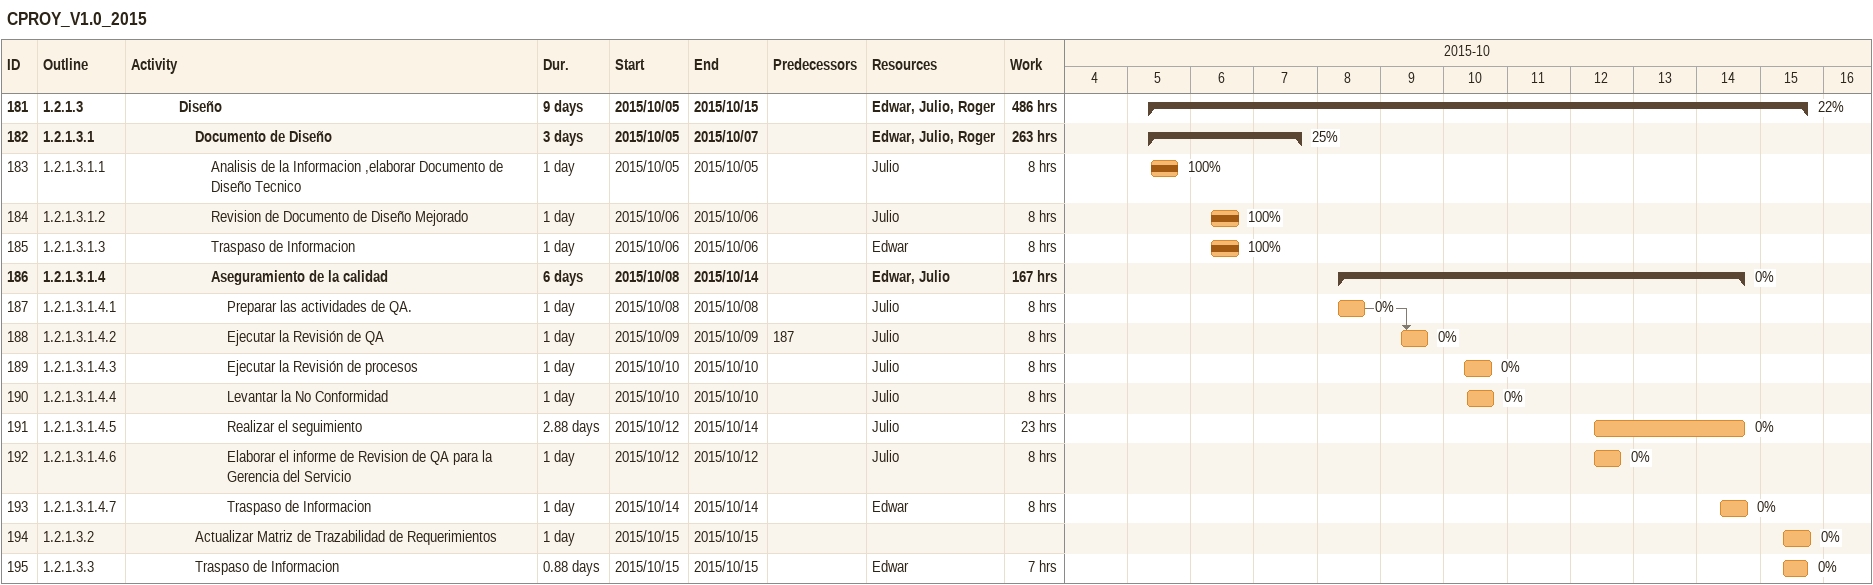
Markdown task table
CPROY_V1.0_2015

| ID | WBS | Task | Duration | Start | Finish | Predecessors | Resources | % complete | Work (h) |
|---|---|---|---|---|---|---|---|---|---|
| 181 | 1.2.1.3 | **Diseño** | 9d | 2015-10-05 | 2015-10-15 |  | Edwar, Julio, Roger | 22 | 486 |
| 182 | 1.2.1.3.1 | **Documento de Diseño** | 3d | 2015-10-05 | 2015-10-07 |  | Edwar, Julio, Roger | 25 | 263 |
| 183 | 1.2.1.3.1.1 | Analisis de la Informacion ,elaborar Documento de Diseño Tecnico | 1d | 2015-10-05 | 2015-10-05 |  | Julio | 100 | 8 |
| 184 | 1.2.1.3.1.2 | Revision de Documento de Diseño Mejorado | 1d | 2015-10-06 | 2015-10-06 |  | Julio | 100 | 8 |
| 185 | 1.2.1.3.1.3 | Traspaso de Informacion | 1d | 2015-10-06 | 2015-10-06 |  | Edwar | 100 | 8 |
| 186 | 1.2.1.3.1.4 | **Aseguramiento de la calidad** | 6d | 2015-10-08 | 2015-10-14 |  | Edwar, Julio | 0 | 167 |
| 187 | 1.2.1.3.1.4.1 | Preparar las actividades de QA. | 1d | 2015-10-08 | 2015-10-08 |  | Julio | 0 | 8 |
| 188 | 1.2.1.3.1.4.2 | Ejecutar la Revisión de QA | 1d | 2015-10-09 | 2015-10-09 | 187 | Julio | 0 | 8 |
| 189 | 1.2.1.3.1.4.3 | Ejecutar la Revisión de procesos | 1d | 2015-10-10 | 2015-10-10 |  | Julio | 0 | 8 |
| 190 | 1.2.1.3.1.4.4 | Levantar la No Conformidad | 1d | 2015-10-10 | 2015-10-10 |  | Julio | 0 | 8 |
| 191 | 1.2.1.3.1.4.5 | Realizar el seguimiento | 2.88d | 2015-10-12 | 2015-10-14 |  | Julio | 0 | 23 |
| 192 | 1.2.1.3.1.4.6 | Elaborar el informe de Revision de QA para la Gerencia del Servicio | 1d | 2015-10-12 | 2015-10-12 |  | Julio | 0 | 8 |
| 193 | 1.2.1.3.1.4.7 | Traspaso de Informacion | 1d | 2015-10-14 | 2015-10-14 |  | Edwar | 0 | 8 |
| 194 | 1.2.1.3.2 | Actualizar Matriz de Trazabilidad de Requerimientos | 1d | 2015-10-15 | 2015-10-15 |  |  | 0 |  |
| 195 | 1.2.1.3.3 | Traspaso de Informacion | 0.88d | 2015-10-15 | 2015-10-15 |  | Edwar | 0 | 7 |
